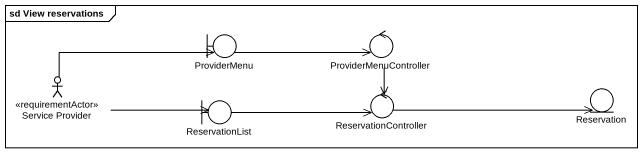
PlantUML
@startuml
mainframe sd View reservations
boundary ProviderMenu
control ProviderMenuController
actor "Service Provider" as Service_Provider <<requirementActor>>
boundary ReservationList
control ReservationController
entity Reservation
ProviderMenu -right-> ProviderMenuController
ProviderMenuController --> ReservationController
Service_Provider -right-> ProviderMenu
Service_Provider -right-> ReservationList
ReservationList -right-> ReservationController
ReservationController -right-> Reservation
@enduml
